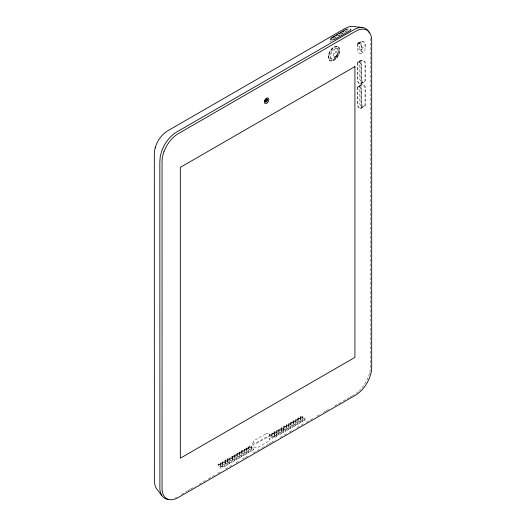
<?xml version="1.0" encoding="UTF-8"?>
<svg xmlns="http://www.w3.org/2000/svg" width="526" height="526" viewBox="0 0 526 526"><rect width="100%" height="100%" fill="white"/><g stroke="black" fill="none" stroke-linecap="round" stroke-linejoin="round"><path stroke-width="0.39" stroke-dasharray="2.63 1.97" d="M218.066 464.951C222.426 462.104 219.21 469.685 218.066 464.28M220.447 463.577C224.799 460.73 221.584 468.311 220.447 462.906M220.341 467.114C225.707 464.78 220 472.124 220.341 465.595M225.148 462.873C218.507 463.064 228.074 458.593 225.082 466.187C222.294 468.797 222.702 462.571 225.082 466.187M227.521 461.506C220.881 461.697 230.454 457.219 227.462 464.813C224.674 467.43 225.082 461.197 227.462 464.813M227.574 459.461C231.927 456.614 228.711 464.202 227.574 458.79M232.275 458.764C225.634 458.948 235.201 454.477 232.209 462.071C229.421 464.682 229.836 458.455 232.209 462.071M229.836 463.445L228.652 464.123L227.469 462.998L228.652 462.315L229.836 463.445L229.849 460.105M232.328 456.719C236.68 453.872 233.465 461.453 232.328 456.049M234.701 455.345C239.054 452.498 235.839 460.086 234.701 454.674M234.589 460.697L233.406 461.381L232.222 460.257L233.406 459.573L234.589 460.697L234.603 457.364M237.081 453.977C241.434 451.13 238.219 458.711 237.081 453.307M236.963 459.329L235.78 460.007L234.603 458.882L235.78 458.205L236.963 459.329L236.976 455.989M239.455 452.603C243.808 449.756 240.592 457.337 239.455 451.933M239.343 457.955L238.16 458.639L236.976 457.515L238.16 456.831L239.343 457.955L239.356 454.615M241.828 451.236C246.188 448.382 242.973 455.97 241.828 450.558M241.717 456.581L240.533 457.265L239.356 456.141L240.533 455.457L241.717 456.581L241.73 453.248M244.209 449.862C248.561 447.015 245.346 454.595 244.209 449.191M244.09 455.214L242.913 455.891L241.73 454.766L242.913 454.089L244.09 455.214L244.103 451.873M246.582 448.487C250.935 445.64 247.72 453.221 246.582 447.817M246.47 453.839L245.287 454.523L244.103 453.399L245.287 452.715L246.47 453.839L246.484 450.499M251.283 447.784C244.643 447.974 254.216 443.497 251.224 451.098C248.436 453.708 248.844 447.475 251.224 451.098M248.844 452.465L247.661 453.149L246.484 452.025L247.661 451.341L248.844 452.465L248.857 449.132M253.124 445.39L253.88 444.135L265.525 437.415C267.51 436.093 271.508 438.98 269.187 440.9L257.543 447.619C254.124 449.105 251.783 444.72 253.124 441.774M253.598 449.723L252.414 450.407L251.237 449.283L252.414 448.599L253.598 449.723L253.598 447.757A1.183 0.684 0 0 0 251.822 447.166A1.183 0.684 0 0 0 251.822 448.349A1.183 0.684 0 0 0 253.598 447.757M269.529 435.245C273.882 432.398 270.666 439.979 269.529 434.575M271.903 433.871C276.255 431.024 273.04 438.605 271.903 433.2M271.797 437.408C277.163 435.074 271.455 442.412 271.797 435.883M274.276 432.497C278.635 429.65 275.42 437.231 274.276 431.826M276.656 431.129C281.009 428.282 277.794 435.863 276.656 430.459M276.551 434.667C281.916 432.333 276.209 439.67 276.551 433.141M276.538 436.475L275.361 437.159L274.178 436.034L275.361 435.35L276.538 436.475L276.538 434.515M281.357 430.426C274.717 430.616 284.283 426.139 281.292 433.733C278.504 436.343 278.911 430.117 281.292 433.733M283.731 429.052C281.975 431.083 280.246 426.527 283.179 427.934C283.409 432.01 286.769 434.147 286.059 427.651M283.784 427.013C288.136 424.166 284.921 431.747 283.784 426.343M283.678 430.551L284.862 429.867L286.045 430.991M283.672 432.359L282.488 433.043L281.305 431.918L282.488 431.235L283.672 432.359L283.672 430.399M286.157 425.639C290.516 422.792 287.301 430.373 286.157 424.969M288.537 424.265C292.89 421.418 289.675 429.006 288.537 423.594M288.419 429.617L287.242 430.301L286.059 429.177L287.242 428.493L288.419 429.617L288.432 426.284M290.911 422.897C295.264 420.05 292.048 427.631 290.911 422.227M290.799 428.249L289.616 428.927L288.432 427.802L289.616 427.119L290.799 428.249L290.812 424.909M293.291 421.523C297.644 418.676 294.428 426.257 293.291 420.853M293.173 426.875L291.989 427.559L290.812 426.435L291.989 425.751L293.173 426.875L293.186 423.535M295.665 420.149C300.017 417.302 296.802 424.89 295.665 419.478M295.553 425.501L294.369 426.185L293.186 425.061L294.369 424.377L295.553 425.501L295.559 422.168M298.038 418.781C302.397 415.935 299.182 423.515 298.038 418.111M297.926 424.134L296.743 424.811L295.559 423.686L296.743 423.003L297.926 424.134L297.94 420.793M300.418 417.407C304.771 414.56 301.556 422.141 300.418 416.737M300.3 422.759L299.123 423.443L297.94 422.319L299.123 421.635L300.3 422.759L300.313 419.419M302.68 421.385L301.497 422.069L300.313 420.945L301.497 420.261L302.68 421.385L302.693 418.052M305.054 420.018L303.87 420.695L302.693 419.57L303.87 418.893L305.054 420.018L305.054 418.052M360.908 53.553L364.972 50.772L364.972 43.934L363.749 42.185L361.763 41.376L358.107 43.053M360.908 83.969L364.972 81.188L365.07 63.495C364.801 60.03 360.106 59.32 358.107 61.95M360.908 108.455L364.972 105.673L365.07 87.98C364.801 84.515 360.106 83.805 358.107 86.435M360.58 41.626C357.996 44.302 359.021 53.08 364.294 51.601M360.58 60.523L359.712 62.009L359.712 79.097C359.962 81.096 362.348 82.858 364.294 82.01M360.58 85.008L359.712 86.494L359.712 103.583C359.962 105.581 362.348 107.343 364.294 106.495M358.318 43.421L361.599 41.442M358.318 62.318L361.599 60.339M358.318 86.803L361.599 84.824M333.405 38.49L346.706 30.889M334.404 38.24L340.026 34.999M340.73 34.591L346.351 31.343M181.47 494.335L187.151 491.06M187.861 490.646L189.985 489.417M190.695 489.009L194.955 486.55M199.209 484.098L205.594 480.409M208.434 478.772L214.818 475.083M217.659 473.446L221.913 470.987M225.463 468.936L231.848 465.254M236.102 462.795L238.942 461.157M242.486 459.106L244.616 457.876M245.326 457.469L248.877 455.424M253.131 452.965L261.646 448.047M262.356 447.639L268.03 444.358M268.74 443.951L270.87 442.721M271.58 442.313L275.834 439.854M280.095 437.395L286.479 433.713M289.313 432.07L293.574 429.617M297.118 427.566L303.502 423.877M306.342 422.24L312.727 418.558M316.987 416.099L319.821 414.462M323.372 412.41L325.502 411.181M326.205 410.773L329.756 408.722M334.72 405.855L342.525 401.351M343.235 400.943L348.916 397.663M349.619 397.255L351.749 396.025M352.459 395.618L353.88 394.796M360.691 49.838L364.656 47.636M360.698 83.601L364.656 81.398M360.698 108.086L364.656 105.884M337.922 46.636A8.068 4.662 -60 0 1 335.364 59.136A8.068 4.662 -60 0 1 328.375 55.105A8.068 4.662 -60 0 1 337.922 46.636L338.133 46.761A8.068 4.662 -60 0 1 335.575 59.26A8.068 4.662 -60 0 1 328.586 55.223A8.068 4.662 -60 0 1 338.133 46.761M336.85 48.491A5.931 3.426 -60 0 1 334.97 57.676A5.931 3.426 -60 0 1 329.835 54.711A5.931 3.426 -60 0 1 336.85 48.491L337.547 48.892A5.931 3.426 -60 0 1 335.667 58.077A5.931 3.426 -60 0 1 330.532 55.112A5.931 3.426 -60 0 1 337.547 48.892M330.92 58.761L331.617 59.162M370.508 38.293L370.495 367.674A23.611 13.63 -60 0 1 369.679 372.572M302.779 416.737L302.779 417.848M300.405 418.111L300.405 419.222M298.032 419.478A1.183 0.684 0 0 1 296.256 420.07A1.183 0.684 0 0 1 296.256 418.887A1.183 0.684 0 0 1 298.032 419.478L298.032 420.596M295.651 420.853L295.651 421.964M293.278 422.227A1.183 0.684 0 0 1 291.503 422.819A1.183 0.684 0 0 1 291.503 421.635A1.183 0.684 0 0 1 293.278 422.227L293.278 423.338M290.898 423.594A1.183 0.684 0 0 1 289.129 424.186A1.183 0.684 0 0 1 289.129 423.003A1.183 0.684 0 0 1 290.898 423.594L290.898 424.712M288.524 424.969L288.524 426.08M286.151 426.343L286.151 427.454M283.77 427.71L283.77 428.828M281.41 427.71L281.41 428.381M281.397 429.084A1.183 0.684 0 0 1 279.622 429.676A1.183 0.684 0 0 1 279.622 428.493A1.183 0.684 0 0 1 281.397 429.084L281.397 430.196M279.03 429.084L279.03 429.755M279.017 430.459A1.183 0.684 0 0 1 277.248 431.044A1.183 0.684 0 0 1 277.248 429.867A1.183 0.684 0 0 1 279.017 430.459L279.017 431.57M278.931 431.767L278.918 435.107M276.643 431.826L276.643 432.944M274.263 433.2A1.183 0.684 0 0 1 272.494 433.792A1.183 0.684 0 0 1 272.494 432.609A1.183 0.684 0 0 1 274.263 433.2L274.263 434.312M274.178 434.515L274.164 437.849M271.889 434.575L271.889 435.686M269.871 435.055A1.183 0.684 0 0 0 271.85 434.746A1.183 0.684 0 0 0 270.403 433.911A1.183 0.684 0 0 0 269.871 435.055L269.943 439.637M251.323 446.442L251.323 447.56M248.962 446.442L248.962 447.12M248.949 447.817A1.183 0.684 0 0 1 247.174 448.408A1.183 0.684 0 0 1 247.174 447.225A1.183 0.684 0 0 1 248.949 447.817L248.949 448.928M246.569 449.191A1.183 0.684 0 0 1 244.8 449.783A1.183 0.684 0 0 1 244.8 448.599A1.183 0.684 0 0 1 246.569 449.191L246.569 450.302M244.195 450.558L244.195 451.676M241.822 451.933A1.183 0.684 0 0 1 240.047 452.524A1.183 0.684 0 0 1 240.047 451.341A1.183 0.684 0 0 1 241.822 451.933L241.822 453.044M239.442 453.307A1.183 0.684 0 0 1 237.673 453.899A1.183 0.684 0 0 1 237.673 452.715A1.183 0.684 0 0 1 239.442 453.307L239.442 454.418M237.068 454.674A1.183 0.684 0 0 1 235.293 455.266A1.183 0.684 0 0 1 235.293 454.083A1.183 0.684 0 0 1 237.068 454.674L237.068 455.792M234.688 456.049A1.183 0.684 0 0 1 232.919 456.64A1.183 0.684 0 0 1 232.919 455.457A1.183 0.684 0 0 1 234.688 456.049L234.688 457.16M232.314 457.423A1.183 0.684 0 0 1 230.539 458.014A1.183 0.684 0 0 1 230.539 456.831A1.183 0.684 0 0 1 232.314 457.423L232.314 458.534M229.947 457.423L229.947 458.093M229.941 458.79L229.941 459.908M227.561 460.165L227.561 461.276M225.2 460.165L225.2 460.835M225.187 461.539A1.183 0.684 0 0 1 223.412 462.124A1.183 0.684 0 0 1 223.412 460.947A1.183 0.684 0 0 1 225.187 461.539L225.187 462.65M222.82 461.539L222.82 462.209M222.807 462.906A1.183 0.684 0 0 1 221.038 463.498A1.183 0.684 0 0 1 221.038 462.315A1.183 0.684 0 0 1 222.807 462.906L222.807 464.024M222.722 464.221L222.708 467.561M220.433 464.28L220.433 465.392M369.489 373.296A23.611 13.63 -60 0 1 359.37 390.548M358.298 391.554A23.611 13.63 -60 0 1 354.439 394.467M176.506 497.202A23.611 13.63 -60 0 1 175.395 497.8M331.17 41.567A2.387 1.381 0 0 1 330.847 40.877M347.384 30.732A2.794 1.617 0 0 1 348.107 30.679M330.815 41.685A2.794 1.617 0 0 1 330.44 40.877M357.595 43.783L357.595 50.621A2.794 1.617 60 0 0 359.508 53.415A2.794 1.617 60 0 0 361.415 52.83L361.415 45.986A2.794 1.617 60 0 0 359.508 43.191A2.794 1.617 60 0 0 357.595 43.783M357.884 44.039L357.884 47.353A2.374 1.368 60 0 0 359.508 49.72A2.374 1.368 60 0 0 361.125 49.22L361.125 45.907A2.374 1.368 60 0 0 359.508 43.54A2.374 1.368 60 0 0 357.884 44.039M357.595 62.679L357.595 81.03A2.794 1.617 60 0 0 359.508 83.831A2.794 1.617 60 0 0 361.415 83.239L361.415 64.882A2.794 1.617 60 0 0 359.508 62.088A2.794 1.617 60 0 0 357.595 62.679M357.884 62.936L357.884 81.109A2.374 1.374 60 0 0 359.508 83.483A2.374 1.374 60 0 0 361.132 82.983L361.132 64.81A2.374 1.374 60 0 0 359.508 62.436A2.374 1.374 60 0 0 357.884 62.936M357.595 87.165L357.595 105.516A2.794 1.617 60 0 0 359.508 108.317A2.794 1.617 60 0 0 361.415 107.725L361.415 89.367A2.794 1.617 60 0 0 359.508 86.573A2.794 1.617 60 0 0 357.595 87.165M357.884 87.421L357.884 105.594A2.374 1.374 60 0 0 359.508 107.968A2.374 1.374 60 0 0 361.132 107.468L361.132 89.295A2.374 1.374 60 0 0 359.508 86.921A2.374 1.374 60 0 0 357.884 87.421M361.014 42.198L360.987 45.598A2.485 1.854 43.9 0 0 363.085 47.774A2.485 1.854 43.9 0 0 365.248 46.88L365.268 43.487A2.485 1.854 43.9 0 0 363.17 41.304A2.485 1.854 43.9 0 0 361.014 42.198M361.014 61.095L360.987 79.354A2.492 1.854 43.9 0 0 363.085 81.537A2.492 1.854 43.9 0 0 365.248 80.642L365.274 62.384A2.492 1.854 43.9 0 0 363.17 60.201A2.492 1.854 43.9 0 0 361.014 61.095M361.014 85.58L360.987 103.839A2.492 1.854 43.9 0 0 363.085 106.022A2.492 1.854 43.9 0 0 365.248 105.128L365.274 86.869A2.492 1.854 43.9 0 0 363.17 84.686A2.492 1.854 43.9 0 0 361.014 85.58M265.525 433.996L253.88 440.722A2.591 1.493 0 0 0 253.88 442.833A2.591 1.493 0 0 0 257.543 442.833L269.187 436.113A2.591 1.493 0 0 0 269.187 433.996A2.591 1.493 0 0 0 265.525 433.996M335.233 58.649A7.351 4.241 -60 0 0 337.56 47.261A7.351 4.241 -60 0 0 328.868 54.974A7.351 4.241 -60 0 0 335.233 58.649M336.088 56.348A2.512 1.453 -60 0 0 336.89 52.462A2.512 1.453 -60 0 0 333.918 55.092A2.512 1.453 -60 0 0 336.088 56.348M228.06 462.071A1.183 0.684 0 0 0 229.836 461.48A1.183 0.684 0 0 0 228.06 460.888A1.183 0.684 0 0 0 228.06 462.071M291.404 425.501A1.183 0.684 0 0 0 293.173 424.909A1.183 0.684 0 0 0 291.404 424.318A1.183 0.684 0 0 0 291.404 425.501M335.864 56.604A3.176 1.834 -60 0 0 336.87 51.686A3.176 1.834 -60 0 0 333.116 55.013A3.176 1.834 -60 0 0 335.864 56.604M247.075 451.091A1.183 0.684 0 0 0 248.844 450.499A1.183 0.684 0 0 0 247.075 449.914A1.183 0.684 0 0 0 247.075 451.091M242.177 451.045A1.183 0.684 0 0 0 244.156 450.736A1.183 0.684 0 0 0 242.71 449.901A1.183 0.684 0 0 0 242.177 451.045M244.695 452.465A1.183 0.684 0 0 0 246.47 451.873A1.183 0.684 0 0 0 244.695 451.282A1.183 0.684 0 0 0 244.695 452.465M249.449 449.723A1.183 0.684 0 0 0 251.224 449.132A1.183 0.684 0 0 0 249.449 448.54A1.183 0.684 0 0 0 249.449 449.723M249.304 446.929A1.183 0.684 0 0 0 251.283 446.62A1.183 0.684 0 0 0 249.837 445.785A1.183 0.684 0 0 0 249.304 446.929M225.687 463.439A1.183 0.684 0 0 0 227.462 462.847A1.183 0.684 0 0 0 225.687 462.255A1.183 0.684 0 0 0 225.687 463.439M220.69 466.075A1.183 0.684 0 0 0 222.669 465.766A1.183 0.684 0 0 0 221.216 464.931A1.183 0.684 0 0 0 220.69 466.075M218.415 464.76A1.183 0.684 0 0 0 220.394 464.458A1.183 0.684 0 0 0 218.947 463.623A1.183 0.684 0 0 0 218.415 464.76M239.698 455.102A1.183 0.684 0 0 0 241.677 454.793A1.183 0.684 0 0 0 240.231 453.958A1.183 0.684 0 0 0 239.698 455.102M281.752 428.197A1.183 0.684 0 0 0 283.731 427.888A1.183 0.684 0 0 0 282.284 427.053A1.183 0.684 0 0 0 281.752 428.197M284.27 429.617A1.183 0.684 0 0 0 286.045 429.025A1.183 0.684 0 0 0 284.27 428.434A1.183 0.684 0 0 0 284.27 429.617M288.781 426.764A1.183 0.684 0 0 0 290.76 426.454A1.183 0.684 0 0 0 289.307 425.619A1.183 0.684 0 0 0 288.781 426.764M286.506 425.449A1.183 0.684 0 0 0 288.485 425.146A1.183 0.684 0 0 0 287.038 424.311A1.183 0.684 0 0 0 286.506 425.449M286.407 428.138A1.183 0.684 0 0 0 288.38 427.829A1.183 0.684 0 0 0 286.933 426.994A1.183 0.684 0 0 0 286.407 428.138M277.143 433.733A1.183 0.684 0 0 0 278.918 433.141A1.183 0.684 0 0 0 277.143 432.55A1.183 0.684 0 0 0 277.143 433.733M284.132 426.823A1.183 0.684 0 0 0 286.105 426.514A1.183 0.684 0 0 0 284.658 425.679A1.183 0.684 0 0 0 284.132 426.823M272.389 436.475A1.183 0.684 0 0 0 274.164 435.883A1.183 0.684 0 0 0 272.389 435.291A1.183 0.684 0 0 0 272.389 436.475M279.523 432.359A1.183 0.684 0 0 0 281.292 431.767A1.183 0.684 0 0 0 279.523 431.175A1.183 0.684 0 0 0 279.523 432.359M274.519 434.995A1.183 0.684 0 0 0 276.498 434.686A1.183 0.684 0 0 0 275.052 433.851A1.183 0.684 0 0 0 274.519 434.995M281.653 430.879A1.183 0.684 0 0 0 283.626 430.57A1.183 0.684 0 0 0 282.179 429.735A1.183 0.684 0 0 0 281.653 430.879M237.325 456.469A1.183 0.684 0 0 0 239.297 456.167A1.183 0.684 0 0 0 237.851 455.332A1.183 0.684 0 0 0 237.325 456.469M230.197 460.585A1.183 0.684 0 0 0 232.17 460.283A1.183 0.684 0 0 0 230.723 459.448A1.183 0.684 0 0 0 230.197 460.585M227.922 459.277A1.183 0.684 0 0 0 229.895 458.968A1.183 0.684 0 0 0 228.448 458.133A1.183 0.684 0 0 0 227.922 459.277M223.313 464.813A1.183 0.684 0 0 0 225.082 464.221A1.183 0.684 0 0 0 223.313 463.63A1.183 0.684 0 0 0 223.313 464.813M225.542 460.644A1.183 0.684 0 0 0 227.521 460.342A1.183 0.684 0 0 0 226.075 459.507A1.183 0.684 0 0 0 225.542 460.644M274.625 432.313A1.183 0.684 0 0 0 276.604 432.004A1.183 0.684 0 0 0 275.157 431.169A1.183 0.684 0 0 0 274.625 432.313M293.534 424.022A1.183 0.684 0 0 0 295.507 423.713A1.183 0.684 0 0 0 294.06 422.878A1.183 0.684 0 0 0 293.534 424.022M298.531 421.385A1.183 0.684 0 0 0 300.3 420.793A1.183 0.684 0 0 0 298.531 420.202A1.183 0.684 0 0 0 298.531 421.385M293.633 421.333A1.183 0.684 0 0 0 295.612 421.03A1.183 0.684 0 0 0 294.165 420.195A1.183 0.684 0 0 0 293.633 421.333M296.151 422.759A1.183 0.684 0 0 0 297.926 422.168A1.183 0.684 0 0 0 296.151 421.576A1.183 0.684 0 0 0 296.151 422.759M298.387 418.591A1.183 0.684 0 0 0 300.366 418.288A1.183 0.684 0 0 0 298.919 417.447A1.183 0.684 0 0 0 298.387 418.591M300.905 420.011A1.183 0.684 0 0 0 302.68 419.419A1.183 0.684 0 0 0 300.905 418.827A1.183 0.684 0 0 0 300.905 420.011M300.767 417.217A1.183 0.684 0 0 0 302.739 416.914A1.183 0.684 0 0 0 301.293 416.079A1.183 0.684 0 0 0 300.767 417.217M303.035 418.532A1.183 0.684 0 0 0 305.014 418.229A1.183 0.684 0 0 0 303.568 417.388A1.183 0.684 0 0 0 303.035 418.532M235.194 457.955A1.183 0.684 0 0 0 236.963 457.364A1.183 0.684 0 0 0 235.194 456.772A1.183 0.684 0 0 0 235.194 457.955M232.814 459.323A1.183 0.684 0 0 0 234.589 458.731A1.183 0.684 0 0 0 232.814 458.139A1.183 0.684 0 0 0 232.814 459.323M242.322 453.839A1.183 0.684 0 0 0 244.09 453.248A1.183 0.684 0 0 0 242.322 452.656A1.183 0.684 0 0 0 242.322 453.839"/><path stroke-width="0.79" d="M161.824 495.551L156.353 488.45L155.249 486.136L154.368 482.105L154.315 154.736C154.282 145.229 159.621 135.859 167.669 130.856L345.102 28.417L349.159 26.721L351.743 26.3L362.421 27.51M155.906 147.26L155.86 147.379A5.319 1.525 17.8 0 0 155.196 147.819L155.295 147.648M331.682 37.727L346.437 29.213M334.812 36.327L330.815 38.687L330.532 39.568L332.511 39.969L335.253 39.161L350.053 30.62L350.901 29.673L350.086 29.055M336.219 35.512L337.633 34.696M339.04 33.881L341.157 32.665M342.564 31.849L343.971 31.034M346.088 29.818L346.706 29.515M347.384 29.278L348.107 29.108M369.39 32.987L368.562 31.369A23.611 13.63 -60 0 0 353.88 29.719L176.506 132.125A23.611 13.63 -60 0 0 161.824 150.732L160.246 156.485L159.838 161.837L159.891 489.265A23.611 13.63 -60 0 0 167.965 499.411M163.974 151.718L163.073 154.526A22.855 13.196 -60 0 0 162.054 162.501L162.054 487.385A22.855 13.196 -60 0 0 178.196 497.537L355.537 395.151A22.855 13.196 -60 0 0 371.685 366.352L371.685 41.469A22.855 13.196 -60 0 0 370.659 34.677L369.758 32.908A22.855 13.196 -60 0 0 355.537 31.323L178.196 133.703A22.855 13.196 -60 0 0 163.974 151.718M354.918 66.572L180.333 167.367L180.333 458.192L354.918 357.397L354.918 66.572M267.195 102.84A3.103 1.788 -60 0 0 268.175 98.033A3.103 1.788 -60 0 0 264.506 101.288A3.103 1.788 -60 0 0 267.195 102.84M266.34 101.452A1.558 0.901 -60 0 0 266.833 99.046A1.558 0.901 -60 0 0 264.992 100.676A1.558 0.901 -60 0 0 266.34 101.452M266.399 101.584A1.716 0.993 -60 0 0 266.945 98.921A1.716 0.993 -60 0 0 264.907 100.722A1.716 0.993 -60 0 0 266.399 101.584"/></g></svg>
